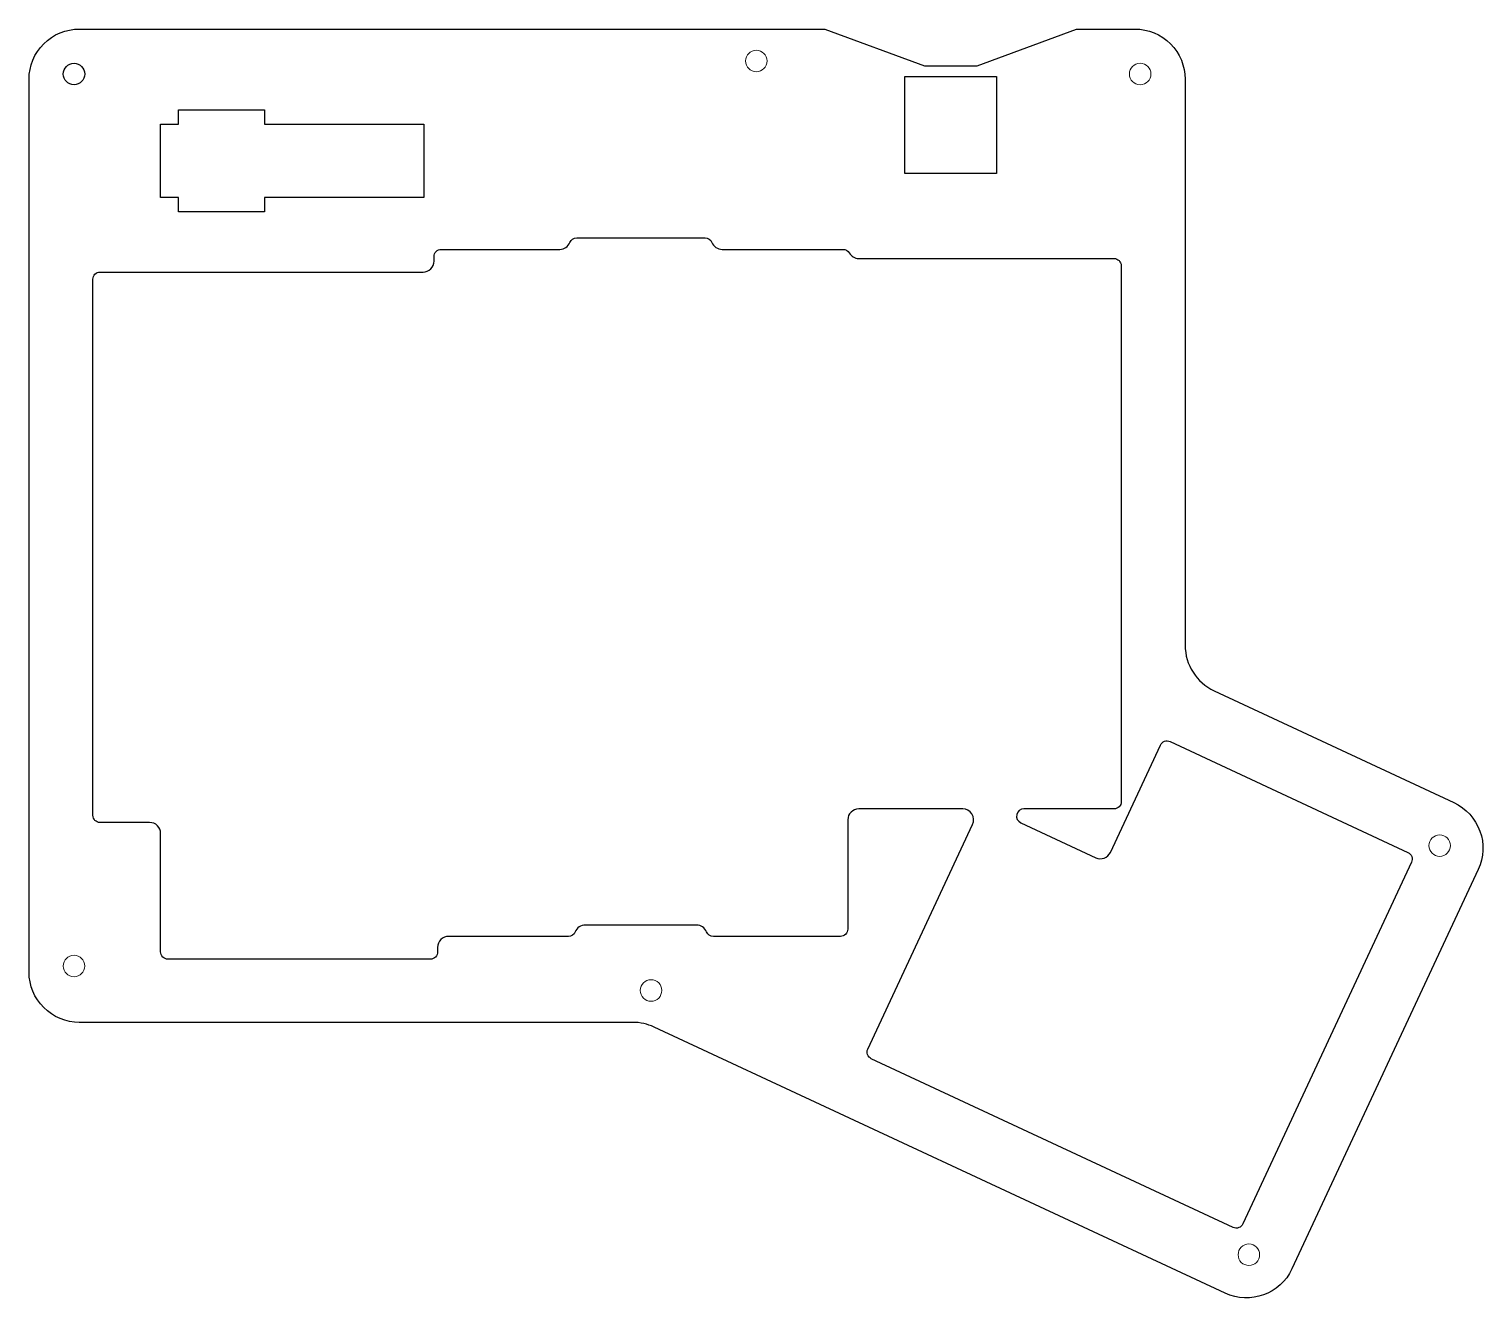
# Model space of a CAD drawing. Header units: millimetres. Extents: x 20 to 223, y 7 to 184.
import ezdxf

# ---------------------------------------------------------------- set-up
doc = ezdxf.new("R2010")
doc.units = ezdxf.units.MM
doc.header["$MEASUREMENT"] = 0
doc.layers.get('0').update_dxf_attribs({"color": 255, "lineweight": 25})

msp = doc.modelspace()

# ---------------------------------------------------------------- linework, layer by layer
msp.add_lwpolyline([(144.75, 178.58), (152.09, 178.58), (165.97, 183.7), (174.09, 183.7, -0.414214), (181.09, 176.7), (181.09, 97.81, 0.291482), (185.13, 91.47), (218.54, 75.89, -0.414222), (221.92, 66.58), (195.96, 10.9, -0.414191), (186.66, 7.52), (107.09, 44.61, 0.109498), (104.13, 45.27), (27, 45.27, -0.414214), (20, 52.27), (20, 176.7, -0.414214), (27, 183.7), (130.87, 183.7), (144.75, 178.58), (145.31, 178.58)], format="xyb")
for points in [[(154.81, 177.08), (154.81, 163.58), (142.04, 163.58), (142.04, 177.08)], [(38.31, 160.23), (38.31, 170.44), (40.81, 170.44), (40.81, 172.44), (52.81, 172.44), (52.81, 170.44), (75, 170.44), (75, 160.23), (52.81, 160.23), (52.81, 158.23), (40.81, 158.23), (40.81, 160.23)]]:
    msp.add_lwpolyline(points, close=True)
msp.add_lwpolyline([(136.87, 41.55), (151.47, 72.86, 0.548619), (150.09, 75.02), (135.61, 75.02, 0.414214), (134.08, 73.5), (134.08, 58.26, -0.414214), (133.07, 57.24), (115.36, 57.24, -0.305615), (114.41, 57.88, 0.305615), (113, 58.83), (97.51, 58.83, 0.305615), (96.1, 57.88, -0.305615), (95.15, 57.24), (78.46, 57.24, 0.414214), (76.93, 55.72), (76.93, 55.09, -0.414214), (75.92, 54.07), (39.34, 54.07, -0.414214), (38.33, 55.09), (38.33, 71.6, 0.414214), (36.8, 73.12), (29.89, 73.12, -0.414214), (28.89, 74.12), (28.89, 148.83, -0.414214), (29.89, 149.83), (74.9, 149.83, 0.414214), (76.43, 151.35), (76.43, 151.99, -0.414214), (77.44, 153), (93.95, 153, 0.305615), (95.36, 153.95, -0.305615), (96.31, 154.59), (114.2, 154.59, -0.305615), (115.15, 153.95, 0.305615), (116.56, 153), (133.41, 153, -0.267949), (134.29, 152.49, 0.267949), (135.61, 151.73), (171.17, 151.73, -0.414214), (172.18, 150.72), (172.18, 76.04, -0.414214), (171.17, 75.02), (158.61, 75.02, 0.802585), (158.18, 73.09), (168.64, 68.21, 0.414214), (170.67, 68.95), (177.64, 83.91, -0.414214), (178.99, 84.4), (212.14, 68.94, -0.414214), (212.63, 67.59), (189.13, 17.18, -0.414214), (187.78, 16.69), (137.36, 40.2, -0.414214)], format="xyb", close=True)
at = {"color": 1, "linetype": 'Continuous', "lineweight": 0}
for centre in [(121.33, 179.25), (174.82, 177.43), (216.56, 69.9), (26.26, 53.12), (106.67, 49.71), (189.97, 12.88)]:
    msp.add_circle(centre, 1.5, dxfattribs=at)
at = {"color": 1}
msp.add_circle((26.26, 177.43), 1.5, dxfattribs=at)

doc.saveas('drawing.dxf')
